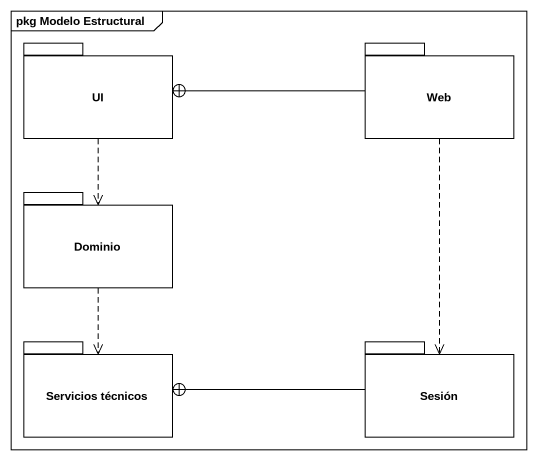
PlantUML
@startuml
mainframe pkg Modelo Estructural
package UI {
}
package Web {
}
package Dominio {
}
package "Servicios técnicos" as Servicios_técnicos {
}
package Sesión {
}
UI ..> Dominio
Web -left-+ UI
Web ..> Sesión
Dominio ..> Servicios_técnicos
Sesión -left-+ Servicios_técnicos
@enduml
